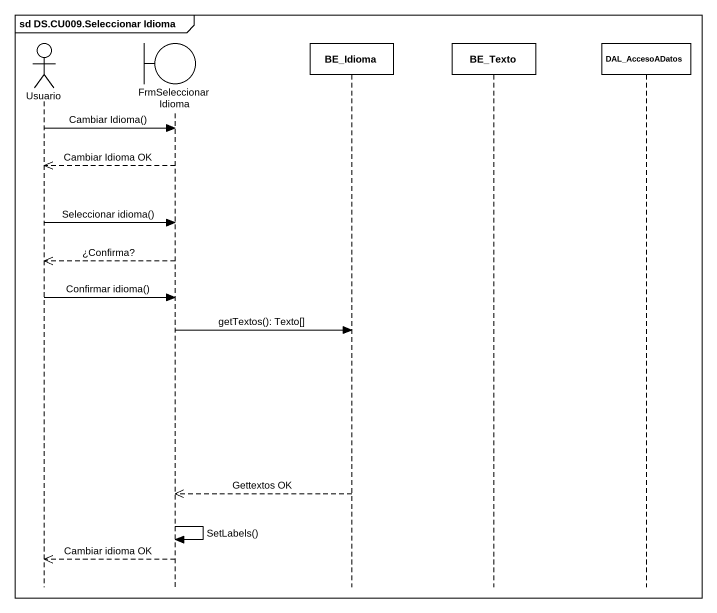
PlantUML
@startuml
mainframe sd DS.CU009.Seleccionar Idioma
hide footbox
actor Usuario
boundary FrmSeleccionarIdioma
participant BE_Idioma
participant BE_Texto
participant DAL_AccesoADatos

Usuario -> FrmSeleccionarIdioma : Cambiar Idioma()
FrmSeleccionarIdioma -->> Usuario : Cambiar Idioma OK
Usuario -> FrmSeleccionarIdioma : Seleccionar idioma()
FrmSeleccionarIdioma -->> Usuario : ¿Confirma?
Usuario -> FrmSeleccionarIdioma : Confirmar idioma()
FrmSeleccionarIdioma -> BE_Idioma : getTextos(): Texto[]
BE_Idioma -->> FrmSeleccionarIdioma : Gettextos OK
FrmSeleccionarIdioma -> FrmSeleccionarIdioma : SetLabels()
FrmSeleccionarIdioma -->> Usuario : Cambiar idioma OK
@enduml
